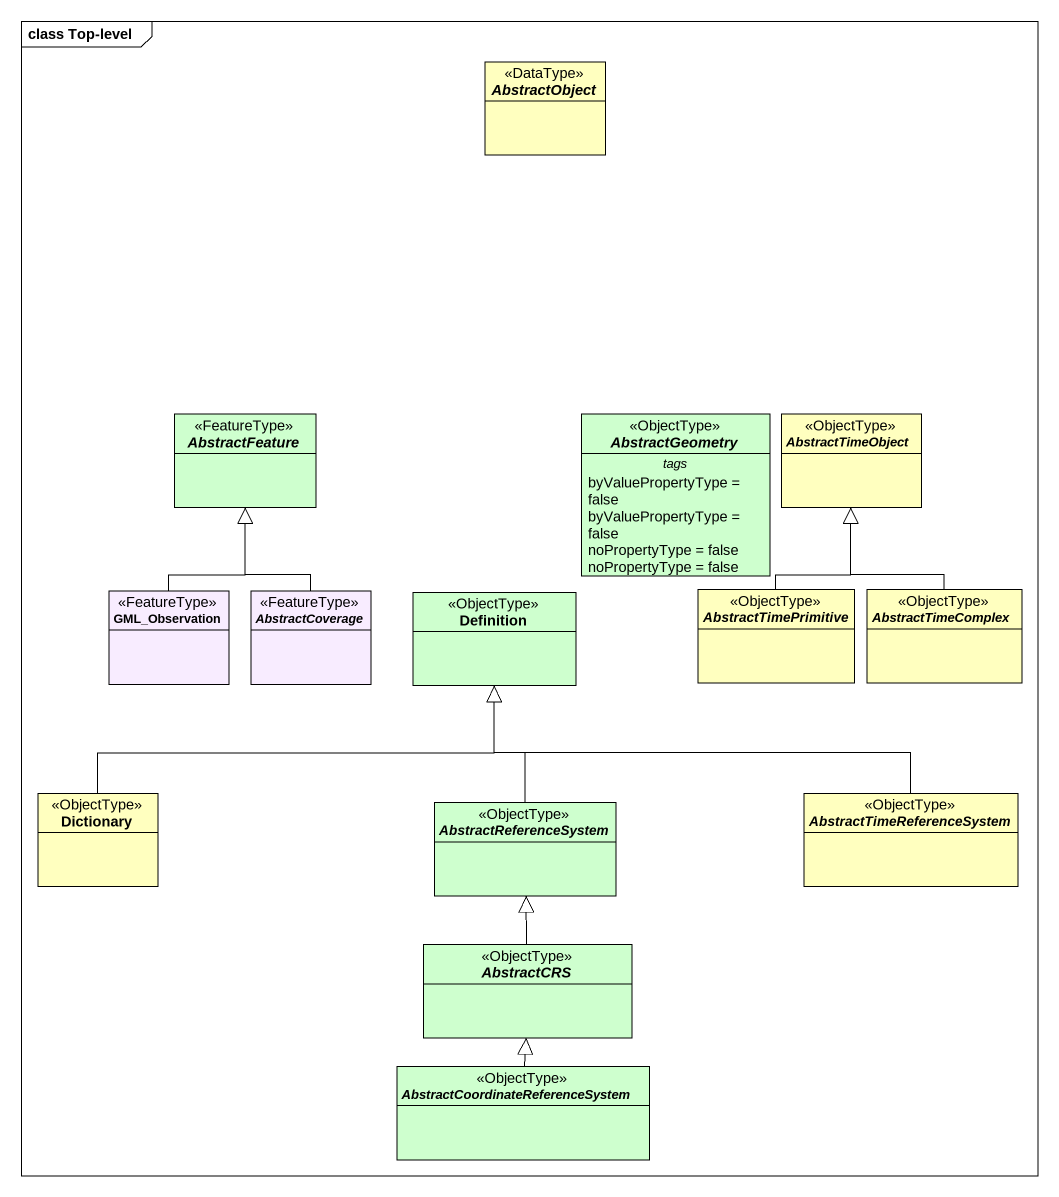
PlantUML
@startuml
mainframe class Top-level
hide circle
hide empty members
abstract class AbstractObject <<DataType>> #FFFFBF
abstract class AbstractFeature <<FeatureType>> #CEFFCE
abstract class AbstractGeometry <<ObjectType>> #CEFFCE {
  -- tags --
  byValuePropertyType = false
  byValuePropertyType = false
  noPropertyType = false
  noPropertyType = false
}
abstract class AbstractTimeObject <<ObjectType>> #FFFFBF
class GML_Observation <<FeatureType>> #F8ECFF
abstract class AbstractCoverage <<FeatureType>> #F8ECFF
abstract class AbstractTimePrimitive <<ObjectType>> #FFFFBF
abstract class AbstractTimeComplex <<ObjectType>> #FFFFBF
class Definition <<ObjectType>> #CEFFCE
class Dictionary <<ObjectType>> #FFFFBF
abstract class AbstractReferenceSystem <<ObjectType>> #CEFFCE
abstract class AbstractTimeReferenceSystem <<ObjectType>> #FFFFBF
abstract class AbstractCRS <<ObjectType>> #CEFFCE
abstract class "AbstractCoordinateReferenceSystem" as AbstractCoordinateReferenceS <<ObjectType>> #CEFFCE
GML_Observation -up-|> AbstractFeature
AbstractCoverage -up-|> AbstractFeature
AbstractTimePrimitive -up-|> AbstractTimeObject
AbstractTimeComplex -up-|> AbstractTimeObject
Dictionary -right-|> Definition
AbstractReferenceSystem -up-|> Definition
AbstractTimeReferenceSystem -left-|> Definition
AbstractCRS -up-|> AbstractReferenceSystem
AbstractCoordinateReferenceS -up-|> AbstractCRS
@enduml
